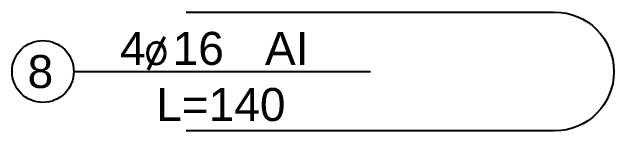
# Model space of a CAD drawing. Extents: x -5264 to 5377, y -10043 to -2374.
# Drawn here: x 4933.6 to 5024.9, y -3606.8 to -3588.8 of the extents above; entities that cross this region are included whole.
import ezdxf
from ezdxf.enums import TextEntityAlignment as Align

# ---------------------------------------------------------------- set-up
doc = ezdxf.new("R2010")
doc.units = 0
doc.header["$MEASUREMENT"] = 0
doc.layers.add('__SOL-OPISY', color=4, linetype='CONTINUOUS')
doc.layers.add('__SOL-ZBROJENIE', color=3, linetype='CONTINUOUS')
doc.styles.add('ARIAL', font='arial.ttf', dxfattribs={"height": 2.5})
doc.styles.add('SIMPLEX', font='SIMPLEX.SHX', dxfattribs={"width": 0.8})

# ---------------------------------------------------------------- blocks, each defined once
blk = doc.blocks.new('OPIS_LEWY')
at = {"layer": '__SOL-OPISY'}
blk.add_line((-90, 0), (0, 0), dxfattribs=at)
blk.add_circle((-99.36, 0), 9.36, dxfattribs=at)
at = {"layer": '__SOL-OPISY', "style": 'SIMPLEX', "width": 0.9}
blk.add_text(' %%c ', height=10, dxfattribs=at).set_placement((-75, 0.52))
at = {"layer": '__SOL-OPISY', "style": 'ARIAL', "width": 0.8}
blk.add_attdef('ILOSC', text='', height=10, dxfattribs=at).set_placement((-73.99, 0.14), align=Align.RIGHT)
for tag, p in [('SREDNICA', (-65.76, 0.14)), ('STAL', (-42.71, 0.26))]:
    blk.add_attdef(tag, p, '', height=10, dxfattribs=at)
for tag, p in [('NUMER', (-99.36, 0)), ('DLUGOSC', (-58.95, -6.55))]:
    blk.add_attdef(tag, text='', height=10, dxfattribs=at).set_placement(p, align=Align.MIDDLE)

msp = doc.modelspace()

# ---------------------------------------------------------------- linework, layer by layer
at = {"layer": '__SOL-ZBROJENIE'}
msp.add_lwpolyline([(4960, -3588.78), (5015.86, -3588.78, -1), (5015.86, -3606.78), (4960, -3606.78)], format="xyb", dxfattribs=at)

# ---------------------------------------------------------------- block references
at = {"layer": '__SOL-OPISY'}
ref = msp.add_blockref('OPIS_LEWY', (4987.93, -3597.78), dxfattribs=dict(at, xscale=0.5, yscale=0.5, zscale=0.5))
ref.add_attrib('ILOSC', '4', (4949.93, -3596.78), dxfattribs={"height": 5, "style": 'ARIAL'})
ref.add_attrib('SREDNICA', '16', (4957.93, -3596.78), dxfattribs={"height": 5, "style": 'ARIAL'})
ref.add_attrib('DLUGOSC', 'L=140', (4955.43, -3605.28), dxfattribs={"height": 5, "style": 'ARIAL'})
ref.add_attrib('STAL', 'AI', (4971.93, -3596.78), dxfattribs={"height": 5, "style": 'ARIAL'})
ref.add_attrib('NUMER', '8', (4935.93, -3600.28), dxfattribs={"height": 5, "style": 'ARIAL'})

doc.saveas('drawing.dxf')
